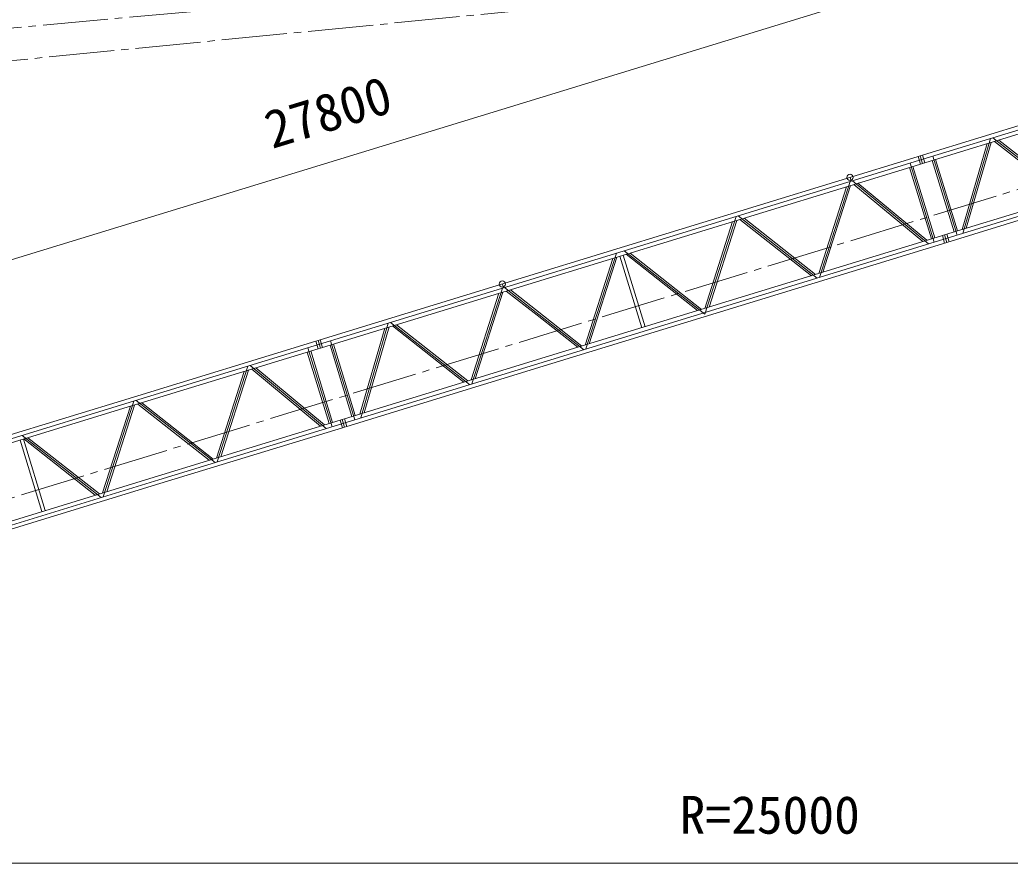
# Model space of a CAD drawing. Units: millimetres, scale not verified. Extents: x -21927 to 21954, y -31302 to 34257.
# Drawn here: x -8814 to 777, y 13510 to 21675 of the extents above; entities that cross this region are included whole.
import ezdxf
from ezdxf.enums import TextEntityAlignment as Align

# ---------------------------------------------------------------- set-up
doc = ezdxf.new("R2010")
doc.units = ezdxf.units.MM
doc.header["$LTSCALE"] = 70
doc.linetypes.add('CHAIN2', pattern=[12, 9, -1, 1, -1])
for name, color, linetype, lineweight in [('0-2_01 細線', 7, 'Continuous', 18), ('0-3_05 寸法', 7, 'Continuous', 18), ('0-4_10 当社外形線', 3, 'Continuous', 18), ('0-5_12 当社中心線', 3, 'CHAIN2', 18), ('0-7_21 躯体・土木、細線', 1, 'Continuous', 18)]:
    doc.layers.add(name, color=color, linetype=linetype, lineweight=lineweight)
doc.styles.add('ＭＳ ゴシック', font='')
doc.styles.get('ＭＳ ゴシック').set_extended_font_data('MS Gothic')

msp = doc.modelspace()

# ---------------------------------------------------------------- linework, layer by layer
at = {"layer": '0-2_01 細線'}
for p, q in [((-3917.67, 19185.53), (-124.14, 20348.01)), ((-3906.5, 19149.05), (-110.72, 20312.22)), ((-101.78, 20275.06), (-3895.32, 19112.57)), ((-197.09, 20245.86), (14.95, 19553.92)), ((42.38, 19522.42), (-192.01, 20287.31)), ((-164.58, 20255.82), (47.46, 19563.88)), ((-807.72, 20058.74), (-1075.71, 19219.69)), ((-773.81, 20109.03), (-1070.06, 19181.53)), ((-768.15, 20070.86), (-1036.15, 19231.82)), ((-751.34, 20115.91), (-14.99, 19504.84)), ((-735.67, 20080.82), (-69.54, 19528.02)), ((-696.78, 20092.73), (-30.66, 19539.94)), ((-1877.16, 19770.92), (-2179.3, 18824.98)), ((-1856.19, 19777.34), (-1091.16, 19175.06)), ((-1911.07, 19720.62), (-2179.07, 18881.58)), ((-1871.51, 19732.75), (-2139.51, 18893.71)), ((-1839.49, 19742.56), (-1147.42, 19197.72)), ((-1799.93, 19754.68), (-1107.86, 19209.84)), ((112.5, 19583.81), (-3683.28, 18420.63)), ((-3672.1, 18384.16), (123.67, 19547.33)), ((163.48, 19519.73), (-3660.94, 18347.71)), ((-3036.86, 19415.54), (-3333.11, 18488.04)), ((-3031.21, 19377.37), (-3299.2, 18538.33)), ((-3003.29, 19385.93), (-2791.25, 18693.99)), ((-2970.78, 19395.89), (-2758.74, 18703.95)), ((-2959.55, 19439.23), (-2179.3, 18824.98)), ((-2942.85, 19404.45), (-2250.78, 18859.61)), ((-2211.21, 18871.73), (-2903.29, 19416.57)), ((-3070.77, 19365.25), (-3338.77, 18526.21)), ((-3821.26, 18870.9), (-3370.91, 18516.36)), ((-3812.52, 18842.38), (-3354.21, 18481.57)), ((-3803.78, 18813.87), (-3410.48, 18504.23)), ((-7713.45, 18022.35), (-11509.23, 16859.17)), ((-11498.05, 16822.7), (-7702.27, 17985.87)), ((-11486.87, 16786.22), (-7691.1, 17949.4)), ((-7709.45, 17983.67), (-8005.71, 17056.17)), ((-7703.8, 17945.51), (-7971.8, 17106.46)), ((-7743.36, 17933.38), (-8011.36, 17094.34)), ((-8791.84, 17651.99), (-8026.8, 17049.71)), ((-8811.68, 17606.01), (-8599.64, 16914.07)), ((-8779.17, 17615.97), (-8567.13, 16924.03)), ((-8775.14, 17617.2), (-8083.07, 17072.36)), ((-8735.58, 17629.33), (-8043.5, 17084.49)), ((-7479.06, 17257.46), (-11274.84, 16094.28)), ((-11263.66, 16057.81), (-7467.88, 17220.98)), ((-11252.51, 16021.42), (-7456.71, 17184.53))]:
    msp.add_line(p, q, dxfattribs=at)
at = {"layer": '0-3_05 寸法'}
for p, q in [((-15300.9, 17389.14), (10322.98, 25241.31)), ((-12882.68, 13510.39), (11117.32, 13510.39))]:
    msp.add_line(p, q, dxfattribs=at)
at = {"layer": '0-4_10 当社外形線'}
for p, q in [((-762.57, 20112.47), (-773.75, 20148.95)), ((-773.81, 20109.03), (-751.34, 20115.91)), ((-4129.73, 19080.64), (-4140.91, 19117.12)), ((-4140.22, 19077.43), (-4119.25, 19083.85))]:
    msp.add_line(p, q, dxfattribs=at)
for centre in [(-773.75, 20148.95), (-4140.91, 19117.12)]:
    msp.add_circle(centre, 30, dxfattribs=at)
at = {"layer": '0-5_12 当社中心線'}
for p, q in [((11278.53, 23434.13), (-15943.07, 20952.14)), ((-15221.97, 15106.3), (12049.66, 23463.4)), ((-2049.13, 21952.16), (-15375.98, 20642.18))]:
    msp.add_line(p, q, dxfattribs=at)
at = {"layer": '0-7_21 躯体・土木、細線'}
for p, q in [((3673.88, 21511.88), (-62.31, 20366.96)), ((-110.72, 20312.22), (3685.06, 21475.4)), ((-39.96, 20294.01), (3696.23, 21438.92)), ((141.18, 19592.6), (3908.27, 20746.98)), ((123.67, 19547.33), (3919.45, 20710.51)), ((163.5, 19519.74), (3930.62, 20674.06)), ((587.24, 20526.11), (319.68, 19607.4)), ((609.71, 20532.99), (1374.75, 19930.71)), ((555.04, 20476.34), (312.99, 19645.25)), ((593.92, 20488.25), (351.88, 19657.16)), ((626.41, 20498.21), (1318.48, 19953.37)), ((665.97, 20510.33), (1358.05, 19965.49)), ((-93.24, 20357.48), (-124.14, 20348.01)), ((-114.27, 20351.04), (-91.92, 20278.09)), ((-93.24, 20357.48), (-70.88, 20284.53)), ((-93.24, 20357.48), (-70.88, 20284.53)), ((-93.22, 20357.49), (-62.31, 20366.96)), ((-93.22, 20357.49), (-70.86, 20284.54)), ((-93.22, 20357.49), (-70.86, 20284.54)), ((-72.18, 20363.94), (-49.83, 20290.98)), ((262.31, 19589.82), (27.92, 20354.71)), ((-70.88, 20284.53), (-101.78, 20275.06)), ((-70.86, 20284.54), (-39.96, 20294.01)), ((22.84, 20313.25), (234.88, 19621.31)), ((55.35, 20323.21), (267.38, 19631.27)), ((141.16, 19592.59), (112.5, 19583.81)), ((120.12, 19586.14), (142.45, 19513.28)), ((141.16, 19592.59), (163.48, 19519.73)), ((141.16, 19592.59), (163.48, 19519.73)), ((141.18, 19592.6), (163.5, 19519.74)), ((141.18, 19592.6), (163.5, 19519.74)), ((162.21, 19599.04), (184.54, 19526.18)), ((-5904.49, 18576.69), (-3917.67, 19185.53)), ((-7702.27, 17985.87), (-3906.5, 19149.05)), ((-3895.32, 19112.57), (-5882.14, 18503.73)), ((-4174.13, 19027.14), (-4442.12, 18188.09)), ((-4140.22, 19077.43), (-4436.47, 18149.93)), ((-4134.56, 19039.26), (-4402.56, 18200.22)), ((-4119.25, 19083.85), (-3812.52, 18842.38)), ((-4102.55, 19049.07), (-3803.78, 18813.87)), ((-4062.98, 19061.19), (-3821.26, 18870.9)), ((-5245.07, 18738.86), (-5512.64, 17820.14)), ((-5222.6, 18745.74), (-4457.57, 18143.46)), ((-5205.9, 18710.96), (-4513.83, 18166.12)), ((-5166.34, 18723.08), (-4474.27, 18178.24)), ((-5277.27, 18689.09), (-5519.32, 17858)), ((-5238.39, 18701), (-5480.44, 17869.91)), ((-5946.56, 18563.79), (-7713.45, 18022.35)), ((-5809.47, 18526), (-5597.44, 17834.06)), ((-5804.4, 18567.46), (-5570, 17802.57)), ((-5776.97, 18535.96), (-5564.93, 17844.02)), ((-7691.1, 17949.4), (-5924.21, 18490.84)), ((-6029.38, 18458.61), (-5817.34, 17766.67)), ((-6024.3, 18500.07), (-5789.91, 17735.18)), ((-5996.87, 18468.57), (-5784.84, 17776.63)), ((-3683.28, 18420.63), (-5670.1, 17811.79)), ((-7467.88, 17220.98), (-3672.1, 18384.16)), ((-6606.1, 18321.79), (-6902.35, 17394.28)), ((-6583.63, 18328.67), (-5847.28, 17717.6)), ((-3660.94, 18347.71), (-5647.75, 17738.84)), ((-6640.01, 18271.49), (-6908, 17432.45)), ((-6600.44, 18283.62), (-6868.44, 17444.58)), ((-6567.96, 18293.57), (-5901.83, 17740.78)), ((-6529.08, 18305.49), (-5862.95, 17752.7)), ((-7688.48, 17990.1), (-6923.45, 17387.82)), ((-7671.78, 17955.32), (-6979.71, 17410.48)), ((-7632.22, 17967.44), (-6940.15, 17422.6)), ((-5712.17, 17798.9), (-7479.06, 17257.46)), ((-7456.71, 17184.53), (-5689.82, 17725.95))]:
    msp.add_line(p, q, dxfattribs=at)
for points in [[(-5946.56, 18563.79), (-5925.53, 18570.24), (-5903.17, 18497.29), (-5924.21, 18490.84)], [(-5904.49, 18576.69), (-5925.53, 18570.24), (-5903.17, 18497.29), (-5882.14, 18503.73)], [(-5712.17, 17798.9), (-5691.14, 17805.35), (-5668.78, 17732.4), (-5689.82, 17725.95)], [(-5670.1, 17811.79), (-5691.14, 17805.35), (-5668.78, 17732.4), (-5647.75, 17738.84)]]:
    msp.add_lwpolyline(points, close=True, dxfattribs=at)

# ---------------------------------------------------------------- texts
at = {"layer": '0-3_05 寸法', "style": 'ＭＳ ゴシック'}
msp.add_text('27800', height=366.6, rotation=17.037, dxfattribs=at).set_placement((-6338.48, 20318.61), align=Align.BOTTOM_LEFT)
msp.add_text('R=25000', height=366.6, dxfattribs=at).set_placement((-2424.35, 13685.39), align=Align.BOTTOM_LEFT)

doc.saveas('drawing.dxf')
